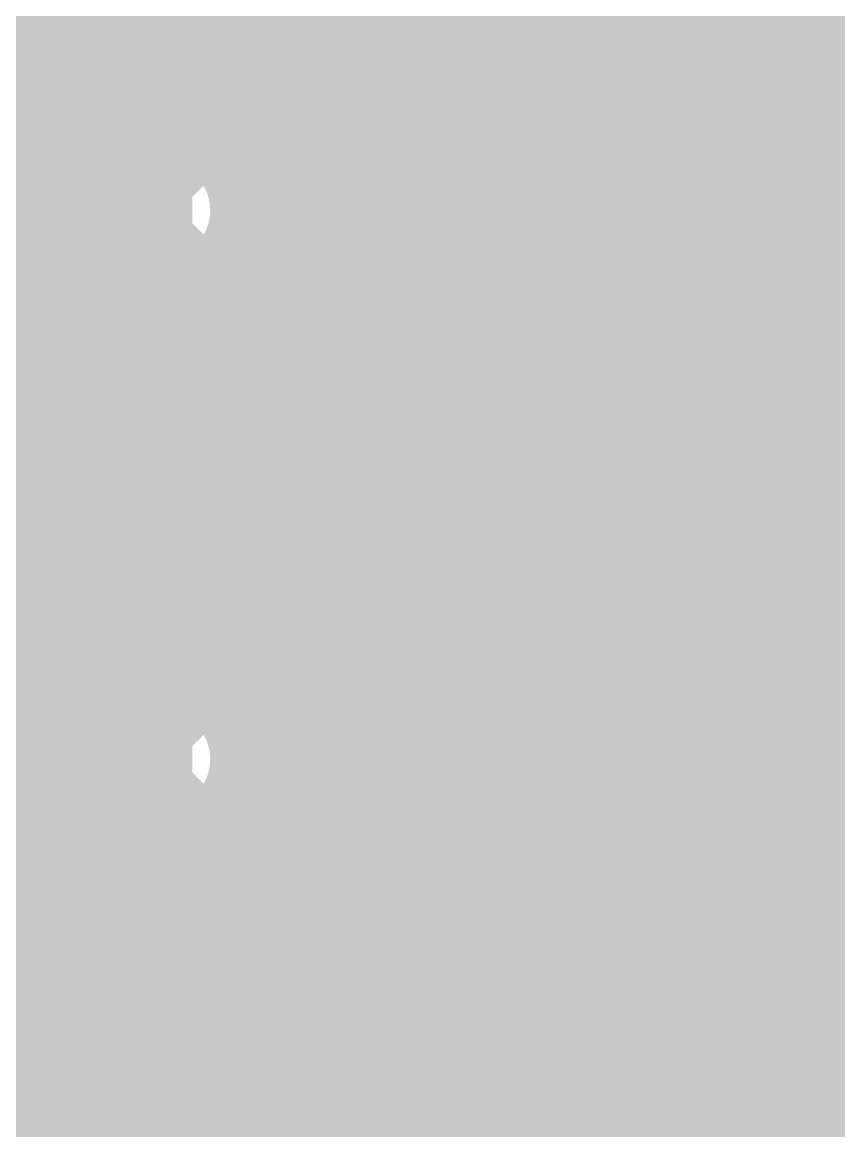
# Model space of a CAD drawing. Extents: x -3 to 92, y -53 to 125.
# Drawn here: x 31.57 to 40.06, y 78.05 to 89.59 of the extents above; entities that cross this region are included whole.
import ezdxf

# ---------------------------------------------------------------- set-up
doc = ezdxf.new("R2010")
doc.units = 0
doc.header["$MEASUREMENT"] = 0
doc.layers.get('0').update_dxf_attribs({"linetype": 'CONTINUOUS'})
for name, color, linetype in [('23-325-0_AST', 7, 'CONTINUOUS'), ('23-325-0_BOT', 7, 'CONTINUOUS'), ('23-325-0_DRD', 2, 'CONTINUOUS'), ('23-325-0_IN1', 4, 'CONTINUOUS'), ('23-325-0_IN2', 3, 'CONTINUOUS'), ('23-325-0_SMT', 10, 'CONTINUOUS'), ('23-325-0_SPT', 14, 'CONTINUOUS'), ('23-325-0_SST', 9, 'CONTINUOUS'), ('23-325-0_TOP', 12, 'CONTINUOUS'), ('THRUHOLE_TAP', 8, 'CONTINUOUS')]:
    doc.layers.add(name, color=color, linetype=linetype)

# ---------------------------------------------------------------- blocks, each defined once
blk = doc.blocks.new('ROUND_68')
at = {"const_width": 0.29972}
blk.add_lwpolyline([(-0.14986, 0, 1), (0.14986, 0, 1)], format="xyb", close=True, dxfattribs=at)
blk = doc.blocks.new('ROUND_78')
at = {"const_width": 0.29972}
blk.add_lwpolyline([(-0.14986, 0, 1), (0.14986, 0, 1)], format="xyb", close=True, dxfattribs=at)
blk = doc.blocks.new('RECTANGLE_10')
blk.add_solid([(0.508, 0.9017), (0.508, -0.9017), (-0.508, 0.9017), (-0.508, -0.9017)])
blk = doc.blocks.new('RECTANGLE_19')
blk.add_solid([(0.40005, 0.25019), (0.40005, -0.25019), (-0.40005, 0.25019), (-0.40005, -0.25019)])
blk = doc.blocks.new('RECTANGLE_48')
blk.add_solid([(0.65024, 0.44958), (0.65024, -0.44958), (-0.65024, 0.44958), (-0.65024, -0.44958)])
blk = doc.blocks.new('ROUND_84')
at = {"const_width": 0.10033}
blk.add_lwpolyline([(-0.050164, 0, 1), (0.050164, 0, 1)], format="xyb", close=True, dxfattribs=at)

msp = doc.modelspace()

# ---------------------------------------------------------------- linework, layer by layer
at = {"layer": '23-325-0_AST'}
for points, const_width in [([(31.98622, 90.67038), (32.08528, 90.67038), (32.08528, 89.66962), (31.98622, 89.66962), (31.98622, 90.67038)], 0.20066), ([(35.79622, 90.67038), (35.89528, 90.67038), (35.89528, 89.66962), (35.79622, 89.66962), (35.79622, 90.67038)], 0.20066), ([(39.0906, 89.42832), (39.0906, 90.44432), (38.97376, 90.27414)], 0.1524), ([(38.01618, 89.42832), (38.37178, 89.42832), (38.49116, 89.76614), (38.49116, 90.1065), (38.37178, 90.44432), (38.01618, 90.44432)], 0.1524), ([(38.0746, 89.42832), (38.0746, 90.44432)], 0.1524), ([(40.04818, 89.42832), (39.5732, 89.42832), (40.04818, 90.1065), (40.04818, 90.27414), (39.98976, 90.44432), (39.63416, 90.44432), (39.5732, 90.27414)], 0.1524), ([(33.0835, 89.77122), (33.0835, 89.66962), (31.6865, 89.66962), (31.6865, 89.77122)], 0.20066), ([(36.8935, 89.77122), (36.8935, 89.66962), (35.4965, 89.66962), (35.4965, 89.77122)], 0.20066), ([(39.20998, 89.42832), (38.97376, 89.42832)], 0.1524), ([(30.353, 86.233), (35.687, 86.233), (35.687, 89.027), (30.353, 89.027), (30.353, 86.233)], 0.1524), ([(38.354, 88.4936), (42.164, 88.4936), (42.164, 85.471), (37.8206, 85.471), (37.8206, 87.9602), (38.354, 88.4936)], 0.20066), ([(31.94304, 87.70366), (32.29864, 87.70366), (32.41802, 87.87384), (32.41802, 88.04148), (32.29864, 88.21166), (31.94304, 88.21166), (31.94304, 87.19566)], 0.1524), ([(33.1978, 87.70366), (33.25622, 87.87384), (33.25622, 88.04148), (33.1978, 88.21166), (32.8422, 88.21166), (32.78124, 88.04148), (32.78124, 87.87384), (32.8422, 87.70366), (33.1978, 87.70366), (33.25622, 87.53348), (33.25622, 87.36584), (33.1978, 87.19566), (32.8422, 87.19566), (32.78124, 87.36584), (32.78124, 87.53348), (32.8422, 87.70366)], 0.1524), ([(33.73882, 87.19566), (34.09442, 88.21166), (33.61944, 88.21166)], 0.1524), ([(32.24022, 87.70366), (32.41802, 87.19566)], 0.1524), ([(39.81704, 86.35238), (39.81704, 87.36838), (39.69766, 87.1982)], 0.1524), ([(39.21506, 87.36838), (39.21506, 86.52256), (39.15664, 86.35238), (38.80104, 86.35238), (38.74262, 86.52256), (38.74262, 87.36838)], 0.1524), ([(39.93642, 86.35238), (39.69766, 86.35238)], 0.1524), ([(31.6865, 84.85378), (31.6865, 84.95538), (33.0835, 84.95538), (33.0835, 84.85378)], 0.20066), ([(31.98622, 84.95538), (32.08528, 84.95538), (32.08528, 83.95462), (31.98622, 83.95462), (31.98622, 84.95538)], 0.20066), ([(35.4965, 84.85378), (35.4965, 84.95538), (36.8935, 84.95538), (36.8935, 84.85378)], 0.20066), ([(35.79622, 84.95538), (35.89528, 84.95538), (35.89528, 83.95462), (35.79622, 83.95462), (35.79622, 84.95538)], 0.20066), ([(38.5826, 83.84032), (38.5826, 84.85632), (38.46576, 84.68614)], 0.1524), ([(37.50818, 83.84032), (37.86378, 83.84032), (37.98316, 84.17814), (37.98316, 84.5185), (37.86378, 84.85632), (37.50818, 84.85632)], 0.1524), ([(37.5666, 83.84032), (37.5666, 84.85632)], 0.1524), ([(39.0652, 84.0105), (39.18458, 83.84032), (39.4208, 83.84032), (39.54018, 84.0105), (39.54018, 84.17814), (39.30396, 84.5185), (39.54018, 84.85632), (39.0652, 84.85632)], 0.1524), ([(33.0835, 84.05622), (33.0835, 83.95462), (31.6865, 83.95462), (31.6865, 84.05622)], 0.20066), ([(36.8935, 84.05622), (36.8935, 83.95462), (35.4965, 83.95462), (35.4965, 84.05622)], 0.20066), ([(38.70198, 83.84032), (38.46576, 83.84032)], 0.1524), ([(30.353, 80.518), (35.687, 80.518), (35.687, 83.312), (30.353, 83.312), (30.353, 80.518)], 0.1524), ([(38.354, 82.7786), (42.164, 82.7786), (42.164, 79.756), (37.8206, 79.756), (37.8206, 82.2452), (38.354, 82.7786)], 0.20066), ([(31.88462, 81.48066), (32.24022, 82.49666), (31.76524, 82.49666)], 0.1524), ([(33.02, 81.98866), (32.6644, 81.98866), (32.60344, 82.15884), (32.60344, 82.32648), (32.6644, 82.49666), (33.02, 82.49666), (33.07842, 82.32648), (33.07842, 82.15884), (32.8422, 81.48066)], 0.1524), ([(40.07104, 80.76438), (40.07104, 81.78038), (39.95166, 81.6102)], 0.1524), ([(39.46906, 81.78038), (39.46906, 80.93456), (39.41064, 80.76438), (39.05504, 80.76438), (38.99662, 80.93456), (38.99662, 81.78038)], 0.1524), ([(40.19042, 80.76438), (39.95166, 80.76438)], 0.1524), ([(31.6865, 79.77378), (31.6865, 79.87538), (33.0835, 79.87538), (33.0835, 79.77378)], 0.20066), ([(31.98622, 79.87538), (32.08528, 79.87538), (32.08528, 78.87462), (31.98622, 78.87462), (31.98622, 79.87538)], 0.20066), ([(35.4965, 79.77378), (35.4965, 79.87538), (36.8935, 79.87538), (36.8935, 79.77378)], 0.20066), ([(35.79622, 79.87538), (35.89528, 79.87538), (35.89528, 78.87462), (35.79622, 78.87462), (35.79622, 79.87538)], 0.20066), ([(38.5826, 78.12532), (38.5826, 79.14132), (38.46576, 78.97114)], 0.1524), ([(37.50818, 78.12532), (37.86378, 78.12532), (37.98316, 78.46314), (37.98316, 78.8035), (37.86378, 79.14132), (37.50818, 79.14132)], 0.1524), ([(37.5666, 78.12532), (37.5666, 79.14132)], 0.1524), ([(39.54018, 78.46314), (39.0652, 78.46314), (39.30396, 79.14132), (39.4208, 79.14132), (39.4208, 78.12532)], 0.1524), ([(33.0835, 78.97622), (33.0835, 78.87462), (31.6865, 78.87462), (31.6865, 78.97622)], 0.20066), ([(36.8935, 78.97622), (36.8935, 78.87462), (35.4965, 78.87462), (35.4965, 78.97622)], 0.20066), ([(30.353, 75.438), (35.687, 75.438), (35.687, 78.232), (30.353, 78.232), (30.353, 75.438)], 0.1524), ([(38.70198, 78.12532), (38.46576, 78.12532)], 0.1524)]:
    msp.add_lwpolyline(points, dxfattribs=dict(at, const_width=const_width))
at = {"layer": '23-325-0_BOT'}
for points, const_width in [([(32.131, 124.46), (32.131, 63.6524)], 0.254), ([(33.7312, 124.46), (33.7312, 62.31636)], 0.254), ([(33.9598, 124.46), (33.9598, 62.54496)], 0.254), ([(34.1884, 124.46), (34.1884, 62.77356)], 0.254), ([(34.417, 124.46), (34.417, 63.00216)], 0.254), ([(34.6456, 124.46), (34.6456, 63.23076)], 0.254), ([(34.8742, 124.46), (34.8742, 63.41364)], 0.254), ([(35.1028, 124.46), (35.1028, 63.4492)], 0.254), ([(35.3314, 124.46), (35.3314, 63.4492)], 0.254), ([(35.56, 124.46), (35.56, 63.4492)], 0.254), ([(35.7886, 124.46), (35.7886, 63.4492)], 0.254), ([(36.0172, 124.46), (36.0172, 63.4492)], 0.254), ([(37.6174, 124.46), (37.6174, 66.88074)], 0.254), ([(37.846, 124.46), (37.846, 66.92392)], 0.254), ([(38.0746, 124.46), (38.0746, 66.88074)], 0.254), ([(38.3032, 124.46), (38.3032, 66.7258)], 0.254), ([(38.5318, 124.46), (38.5318, 73.8378)], 0.254), ([(38.7604, 124.46), (38.7604, 73.99274)], 0.254), ([(38.989, 124.46), (38.989, 74.05116)], 0.254), ([(39.751, 112.903), (39.751, 74.168), (38.989, 73.406)], 0.254), ([(39.2176, 112.56772), (39.2176, 74.27976)], 0.254), ([(39.2938, 112.46866), (39.2938, 74.35596)], 0.254), ([(36.2458, 111.01578), (36.2458, 63.4492)], 0.254), ([(37.3888, 110.9599), (37.3888, 66.7258)], 0.254), ([(36.4744, 110.7313), (36.4744, 63.4492)], 0.254), ([(36.703, 110.63478), (36.703, 63.4492)], 0.254), ([(36.9316, 110.6297), (36.9316, 63.38824)], 0.254), ([(37.1602, 110.71606), (37.1602, 63.17996)], 0.254), ([(32.3596, 106.0704), (32.3596, 63.881)], 0.254), ([(31.9024, 100.24872), (31.9024, 63.4238)], 0.254), ([(31.8262, 100.14966), (31.8262, 63.373)], 0.254), ([(33.02, 93.345), (33.02, 87.63)], 0.635), ([(32.3723, 93.345), (32.3723, 87.63)], 0.254), ([(33.6677, 93.345), (33.6677, 87.63)], 0.254), ([(32.3723, 89.6112), (31.8262, 89.6112)], 0.254), ([(39.2938, 89.6112), (33.6677, 89.6112)], 0.254), ([(32.3723, 89.3826), (31.8262, 89.3826)], 0.254), ([(39.2938, 89.3826), (33.6677, 89.3826)], 0.254), ([(32.3723, 89.154), (31.8262, 89.154)], 0.254), ([(39.2938, 89.154), (33.6677, 89.154)], 0.254), ([(32.3723, 88.9254), (31.8262, 88.9254)], 0.254), ([(39.2938, 88.9254), (33.6677, 88.9254)], 0.254), ([(32.3723, 88.6968), (31.8262, 88.6968)], 0.254), ([(39.2938, 88.6968), (33.6677, 88.6968)], 0.254), ([(32.3723, 88.4682), (31.8262, 88.4682)], 0.254), ([(39.2938, 88.4682), (33.6677, 88.4682)], 0.254), ([(32.3723, 88.2396), (31.8262, 88.2396)], 0.254), ([(39.2938, 88.2396), (33.6677, 88.2396)], 0.254), ([(32.3723, 88.011), (31.8262, 88.011)], 0.254), ([(39.2938, 88.011), (33.6677, 88.011)], 0.254), ([(33.02, 87.63), (33.02, 81.915)], 0.635), ([(32.3723, 87.7824), (31.8262, 87.7824)], 0.254), ([(39.2938, 87.7824), (33.6677, 87.7824)], 0.254), ([(32.3723, 87.5538), (31.8262, 87.5538)], 0.254), ([(32.3723, 87.63), (32.3723, 81.915)], 0.254), ([(33.6677, 87.63), (33.6677, 81.915)], 0.254), ([(39.2938, 87.5538), (33.6677, 87.5538)], 0.254), ([(32.3723, 87.3252), (31.8262, 87.3252)], 0.254), ([(39.2938, 87.3252), (33.6677, 87.3252)], 0.254), ([(32.3723, 87.0966), (31.8262, 87.0966)], 0.254), ([(39.2938, 87.0966), (33.6677, 87.0966)], 0.254), ([(32.3723, 86.868), (31.8262, 86.868)], 0.254), ([(39.2938, 86.868), (33.6677, 86.868)], 0.254), ([(32.3723, 86.6394), (31.8262, 86.6394)], 0.254), ([(39.2938, 86.6394), (33.6677, 86.6394)], 0.254), ([(32.3723, 86.4108), (31.8262, 86.4108)], 0.254), ([(39.2938, 86.4108), (33.6677, 86.4108)], 0.254), ([(32.3723, 86.1822), (31.8262, 86.1822)], 0.254), ([(39.2938, 86.1822), (33.6677, 86.1822)], 0.254), ([(32.3723, 85.9536), (31.8262, 85.9536)], 0.254), ([(39.2938, 85.9536), (33.6677, 85.9536)], 0.254), ([(32.3723, 85.725), (31.8262, 85.725)], 0.254), ([(39.2938, 85.725), (33.6677, 85.725)], 0.254), ([(32.3723, 85.4964), (31.8262, 85.4964)], 0.254), ([(39.2938, 85.4964), (33.6677, 85.4964)], 0.254), ([(32.3723, 85.2678), (31.8262, 85.2678)], 0.254), ([(39.2938, 85.2678), (33.6677, 85.2678)], 0.254), ([(32.3723, 85.0392), (31.8262, 85.0392)], 0.254), ([(39.2938, 85.0392), (33.6677, 85.0392)], 0.254), ([(32.3723, 84.8106), (31.8262, 84.8106)], 0.254), ([(39.2938, 84.8106), (33.6677, 84.8106)], 0.254), ([(32.3723, 84.582), (31.8262, 84.582)], 0.254), ([(39.2938, 84.582), (33.6677, 84.582)], 0.254), ([(32.3723, 84.3534), (31.8262, 84.3534)], 0.254), ([(39.2938, 84.3534), (33.6677, 84.3534)], 0.254), ([(32.3723, 84.1248), (31.8262, 84.1248)], 0.254), ([(39.2938, 84.1248), (33.6677, 84.1248)], 0.254), ([(32.3723, 83.8962), (31.8262, 83.8962)], 0.254), ([(39.2938, 83.8962), (33.6677, 83.8962)], 0.254), ([(32.3723, 83.6676), (31.8262, 83.6676)], 0.254), ([(39.2938, 83.6676), (33.6677, 83.6676)], 0.254), ([(32.3723, 83.439), (31.8262, 83.439)], 0.254), ([(39.2938, 83.439), (33.6677, 83.439)], 0.254), ([(32.3723, 83.2104), (31.8262, 83.2104)], 0.254), ([(39.2938, 83.2104), (33.6677, 83.2104)], 0.254), ([(32.3723, 82.9818), (31.8262, 82.9818)], 0.254), ([(39.2938, 82.9818), (33.6677, 82.9818)], 0.254), ([(32.3723, 82.7532), (31.8262, 82.7532)], 0.254), ([(39.2938, 82.7532), (33.6677, 82.7532)], 0.254), ([(32.3723, 82.5246), (31.8262, 82.5246)], 0.254), ([(39.2938, 82.5246), (33.6677, 82.5246)], 0.254), ([(32.3723, 82.296), (31.8262, 82.296)], 0.254), ([(39.2938, 82.296), (33.6677, 82.296)], 0.254), ([(32.3723, 82.0674), (31.8262, 82.0674)], 0.254), ([(33.02, 81.915), (33.02, 76.835)], 0.635), ([(39.2938, 82.0674), (33.6677, 82.0674)], 0.254), ([(32.3723, 81.915), (32.3723, 76.835)], 0.254), ([(33.6677, 81.915), (33.6677, 76.835)], 0.254), ([(32.3723, 81.8388), (31.8262, 81.8388)], 0.254), ([(39.2938, 81.8388), (33.6677, 81.8388)], 0.254), ([(32.3723, 81.6102), (31.8262, 81.6102)], 0.254), ([(39.2938, 81.6102), (33.6677, 81.6102)], 0.254), ([(32.3723, 81.3816), (31.8262, 81.3816)], 0.254), ([(39.2938, 81.3816), (33.6677, 81.3816)], 0.254), ([(32.3723, 81.153), (31.8262, 81.153)], 0.254), ([(39.2938, 81.153), (33.6677, 81.153)], 0.254), ([(32.3723, 80.9244), (31.8262, 80.9244)], 0.254), ([(39.2938, 80.9244), (33.6677, 80.9244)], 0.254), ([(32.3723, 80.6958), (31.8262, 80.6958)], 0.254), ([(39.2938, 80.6958), (33.6677, 80.6958)], 0.254), ([(32.3723, 80.4672), (31.8262, 80.4672)], 0.254), ([(39.2938, 80.4672), (33.6677, 80.4672)], 0.254), ([(32.3723, 80.2386), (31.8262, 80.2386)], 0.254), ([(39.2938, 80.2386), (33.6677, 80.2386)], 0.254), ([(32.3723, 80.01), (31.8262, 80.01)], 0.254), ([(39.2938, 80.01), (33.6677, 80.01)], 0.254), ([(32.3723, 79.7814), (31.8262, 79.7814)], 0.254), ([(39.2938, 79.7814), (33.6677, 79.7814)], 0.254), ([(32.3723, 79.5528), (31.8262, 79.5528)], 0.254), ([(39.2938, 79.5528), (33.6677, 79.5528)], 0.254), ([(32.3723, 79.3242), (31.8262, 79.3242)], 0.254), ([(39.2938, 79.3242), (33.6677, 79.3242)], 0.254), ([(32.3723, 79.0956), (31.8262, 79.0956)], 0.254), ([(39.2938, 79.0956), (33.6677, 79.0956)], 0.254), ([(32.3723, 78.867), (31.8262, 78.867)], 0.254), ([(39.2938, 78.867), (33.6677, 78.867)], 0.254), ([(32.3723, 78.6384), (31.8262, 78.6384)], 0.254), ([(39.2938, 78.6384), (33.6677, 78.6384)], 0.254), ([(32.3723, 78.4098), (31.8262, 78.4098)], 0.254), ([(39.2938, 78.4098), (33.6677, 78.4098)], 0.254), ([(32.3723, 78.1812), (31.8262, 78.1812)], 0.254), ([(39.2938, 78.1812), (33.6677, 78.1812)], 0.254), ([(32.3723, 77.9526), (31.8262, 77.9526)], 0.254), ([(39.2938, 77.9526), (33.6677, 77.9526)], 0.254)]:
    msp.add_lwpolyline(points, dxfattribs=dict(at, const_width=const_width))
at = {"layer": '23-325-0_DRD', "const_width": 0.254}
for points in [[(33.655, 88.265), (32.385, 86.995)], [(33.655, 86.995), (32.385, 88.265)], [(33.655, 88.265), (32.385, 86.995)], [(33.655, 86.995), (32.385, 88.265)], [(33.655, 82.55), (32.385, 81.28)], [(33.655, 81.28), (32.385, 82.55)], [(33.655, 82.55), (32.385, 81.28)], [(33.655, 81.28), (32.385, 82.55)]]:
    msp.add_lwpolyline(points, dxfattribs=at)
at = {"layer": '23-325-0_IN1', "const_width": 0.254}
for points in [[(33.9344, 124.46), (33.9344, 47.9552)], [(34.163, 124.46), (34.163, 47.9552)], [(35.7632, 124.46), (35.7632, 62.90818)], [(37.592, 124.46), (37.592, 66.87058)], [(37.8206, 124.46), (37.8206, 66.92392)], [(38.0492, 124.46), (38.0492, 66.8909)], [(35.5346, 112.48898), (35.5346, 62.92342)], [(35.9918, 112.46866), (35.9918, 62.8523)], [(39.4208, 112.36706), (39.4208, 73.8632)], [(34.3916, 112.31372), (34.3916, 62.23)], [(39.6494, 112.2807), (39.6494, 51.0032)], [(39.878, 112.28578), (39.878, 51.0032)], [(35.306, 112.14608), (35.306, 62.90056)], [(38.2778, 112.21466), (38.2778, 66.7512)], [(39.1922, 112.21466), (39.1922, 74.0029)], [(34.6202, 112.09782), (34.6202, 62.5348)], [(34.8488, 112.02416), (34.8488, 62.71768)], [(35.0774, 112.03686), (35.0774, 62.83452)], [(38.5064, 112.06226), (38.5064, 73.80986)], [(38.735, 112.01908), (38.735, 73.98258)], [(38.9636, 112.06226), (38.9636, 74.03592)], [(36.2204, 111.09198), (36.2204, 62.74816)], [(37.3634, 110.91672), (37.3634, 66.69786)], [(36.449, 110.74908), (36.449, 62.58306)], [(36.6776, 110.63986), (36.6776, 62.31636)], [(36.9062, 110.62716), (36.9062, 62.18174)], [(37.1348, 110.70082), (37.1348, 62.5094)], [(33.7058, 108.8009), (33.7058, 47.9552)], [(40.1066, 108.88472), (40.1066, 51.0032)], [(32.3342, 106.09326), (32.3342, 47.9552)], [(32.1056, 105.50398), (32.1056, 47.9552)], [(31.877, 100.21062), (31.877, 47.93742)], [(31.6484, 100.02012), (31.6484, 52.53228)], [(32.5628, 92.91066), (32.5628, 88.0618)], [(33.4772, 92.91066), (33.4772, 88.0618)], [(32.7914, 92.75826), (32.7914, 88.21674)], [(33.2486, 92.75826), (33.2486, 88.21674)], [(33.02, 92.71508), (33.02, 88.25992)], [(58.56478, 89.6112), (31.26994, 89.6112)], [(58.45048, 89.3826), (31.3563, 89.3826)], [(58.38444, 89.154), (31.35122, 89.154)], [(58.35904, 88.9254), (31.2547, 88.9254)], [(58.37428, 88.6968), (30.97022, 88.6968)], [(58.4327, 88.4682), (28.33624, 88.4682)], [(32.85998, 88.2396), (28.4861, 88.2396)], [(58.5343, 88.2396), (33.17748, 88.2396)], [(32.51708, 88.011), (28.58008, 88.011)], [(58.6994, 88.011), (33.52038, 88.011)], [(32.40786, 87.7824), (28.6258, 87.7824)], [(58.96864, 87.7824), (33.6296, 87.7824)], [(32.39516, 87.5538), (28.63342, 87.5538)], [(58.35904, 87.5538), (33.64484, 87.5538)], [(32.46882, 87.3252), (28.6004, 87.3252)], [(58.35904, 87.3252), (33.57118, 87.3252)], [(32.68472, 87.0966), (28.5242, 87.0966)], [(32.5628, 87.19566), (32.5628, 82.3468)], [(58.35904, 87.0966), (33.35528, 87.0966)], [(33.4772, 87.19566), (33.4772, 82.3468)], [(32.7914, 87.04326), (32.7914, 82.50174)], [(33.02, 87.00008), (33.02, 82.54492)], [(33.2486, 87.04326), (33.2486, 82.50174)], [(55.12562, 86.868), (28.39466, 86.868)], [(54.93512, 86.6394), (28.19146, 86.6394)], [(54.87162, 86.4108), (27.83586, 86.4108)], [(54.89448, 86.1822), (17.49552, 86.1822)], [(55.0164, 85.9536), (17.37106, 85.9536)], [(58.35904, 85.725), (-2.413, 85.725)], [(58.35904, 85.4964), (-2.413, 85.4964)], [(58.35904, 85.2678), (-2.413, 85.2678)], [(72.42302, 85.0392), (-2.413, 85.0392)], [(72.26554, 84.8106), (28.85186, 84.8106)], [(72.19696, 84.582), (29.02458, 84.582)], [(72.19188, 84.3534), (29.07792, 84.3534)], [(62.53226, 84.1248), (29.0449, 84.1248)], [(62.3951, 83.8962), (28.9052, 83.8962)], [(62.36208, 83.6676), (6.5913, 83.6676)], [(62.41542, 83.439), (6.58622, 83.439)], [(62.5856, 83.2104), (27.60726, 83.2104)], [(62.65926, 82.9818), (28.10002, 82.9818)], [(62.5221, 82.7532), (28.33624, 82.7532)], [(32.85998, 82.5246), (28.4861, 82.5246)], [(62.48908, 82.5246), (33.17748, 82.5246)], [(32.51708, 82.296), (28.58008, 82.296)], [(62.54242, 82.296), (33.52038, 82.296)], [(32.40786, 82.0674), (28.6258, 82.0674)], [(62.7126, 82.0674), (33.6296, 82.0674)], [(32.39516, 81.8388), (28.63342, 81.8388)], [(62.9539, 81.8388), (33.64484, 81.8388)], [(32.46882, 81.6102), (28.6004, 81.6102)], [(62.71006, 81.6102), (33.57118, 81.6102)], [(32.5628, 81.48066), (32.5628, 77.2668)], [(33.4772, 81.48066), (33.4772, 77.2668)], [(32.68472, 81.3816), (28.5242, 81.3816)], [(32.7914, 81.32826), (32.7914, 77.42174)], [(33.2486, 81.32826), (33.2486, 77.42174)], [(44.79798, 81.3816), (33.35528, 81.3816)], [(33.02, 81.28508), (33.02, 77.46492)], [(44.45508, 81.153), (28.39466, 81.153)], [(44.34586, 80.9244), (28.19146, 80.9244)], [(44.33316, 80.6958), (27.83586, 80.6958)], [(44.40682, 80.4672), (17.62252, 80.4672)], [(44.62272, 80.2386), (17.49806, 80.2386)], [(72.47636, 80.01), (-2.413, 80.01)], [(72.29094, 79.7814), (-2.413, 79.7814)], [(72.20458, 79.5528), (-2.413, 79.5528)], [(70.12178, 79.3242), (8.6868, 79.3242)], [(69.8373, 79.0956), (30.38348, 79.0956)], [(69.74078, 78.867), (30.72638, 78.867)], [(69.7357, 78.6384), (30.8356, 78.6384)], [(69.82206, 78.4098), (30.85084, 78.4098)], [(70.0659, 78.1812), (30.77718, 78.1812)], [(53.9496, 77.9526), (30.56128, 77.9526)]]:
    msp.add_lwpolyline(points, dxfattribs=at)
for points in [[(33.02, 88.25992, 0.4142136), (32.39008, 87.63)], [(33.02, 88.25992, 0.4142136), (32.39008, 87.63)], [(33.64992, 87.63, 0.4142136), (33.02, 88.25992)], [(33.64992, 87.63, 0.4142136), (33.02, 88.25992)], [(32.39008, 87.63, 0.4142136), (33.02, 87.00008)], [(32.39008, 87.63, 0.4142136), (33.02, 87.00008)], [(33.02, 87.00008, 0.4142136), (33.64992, 87.63)], [(33.02, 87.00008, 0.4142136), (33.64992, 87.63)], [(33.02, 82.54492, 0.4142136), (32.39008, 81.915)], [(33.02, 82.54492, 0.4142136), (32.39008, 81.915)], [(33.64992, 81.915, 0.4142136), (33.02, 82.54492)], [(33.64992, 81.915, 0.4142136), (33.02, 82.54492)], [(32.39008, 81.915, 0.4142136), (33.02, 81.28508)], [(32.39008, 81.915, 0.4142136), (33.02, 81.28508)], [(33.02, 81.28508, 0.4142136), (33.64992, 81.915)], [(33.02, 81.28508, 0.4142136), (33.64992, 81.915)]]:
    msp.add_lwpolyline(points, format="xyb", dxfattribs=at)
at = {"layer": '23-325-0_SST'}
for points, const_width in [([(39.85006, 89.78138), (39.85006, 88.93556), (39.79164, 88.76538), (39.43604, 88.76538), (39.37762, 88.93556), (39.37762, 89.78138)], 0.1524), ([(30.353, 86.233), (30.353, 89.027), (35.687, 89.027), (35.687, 86.233), (30.353, 86.233)], 0.1524), ([(36.58616, 88.65616), (36.58616, 88.33358)], 0.1524), ([(36.72332, 88.66378), (36.72332, 88.32596)], 0.1524), ([(36.83254, 88.55456), (36.49472, 88.55456)], 0.1524), ([(36.82492, 88.4174), (36.50234, 88.4174)], 0.1524), ([(38.354, 88.4936), (42.164, 88.4936), (42.164, 85.471), (37.8206, 85.471), (37.8206, 87.9602), (38.354, 88.4936)], 0.20066), ([(32.07004, 85.57006), (32.42564, 85.57006), (32.54502, 85.7377), (32.54502, 85.90788), (32.42564, 86.07806), (32.07004, 86.07806), (32.07004, 85.06206)], 0.1524), ([(33.3248, 85.57006), (33.38322, 85.7377), (33.38322, 85.90788), (33.3248, 86.07806), (32.9692, 86.07806), (32.90824, 85.90788), (32.90824, 85.7377), (32.9692, 85.57006), (33.3248, 85.57006), (33.38322, 85.39988), (33.38322, 85.2297), (33.3248, 85.06206), (32.9692, 85.06206), (32.90824, 85.2297), (32.90824, 85.39988), (32.9692, 85.57006)], 0.1524), ([(33.86582, 85.06206), (34.22142, 86.07806), (33.74644, 86.07806)], 0.1524), ([(32.36722, 85.57006), (32.54502, 85.06206)], 0.1524), ([(39.02202, 84.24926), (39.02202, 85.26526), (38.90518, 85.09508)], 0.1524), ([(37.9476, 84.24926), (38.3032, 84.24926), (38.42258, 84.58708), (38.42258, 84.9249), (38.3032, 85.26526), (37.9476, 85.26526)], 0.1524), ([(38.00602, 84.24926), (38.00602, 85.26526)], 0.1524), ([(39.50462, 84.4169), (39.624, 84.24926), (39.86022, 84.24926), (39.9796, 84.4169), (39.9796, 84.58708), (39.74338, 84.9249), (39.9796, 85.26526), (39.50462, 85.26526)], 0.1524), ([(33.0835, 84.85378), (33.0835, 84.95538), (31.6865, 84.95538), (31.6865, 84.85378)], 0.1524), ([(31.98622, 84.95538), (32.08528, 84.95538), (32.08528, 83.95462), (31.98622, 83.95462), (31.98622, 84.95538)], 0.1524), ([(36.8935, 84.85378), (36.8935, 84.95538), (35.4965, 84.95538), (35.4965, 84.85378)], 0.1524), ([(35.79622, 84.95538), (35.89528, 84.95538), (35.89528, 83.95462), (35.79622, 83.95462), (35.79622, 84.95538)], 0.1524), ([(39.1414, 84.24926), (38.90518, 84.24926)], 0.1524), ([(31.6865, 84.05622), (31.6865, 83.95462), (33.0835, 83.95462), (33.0835, 84.05622)], 0.1524), ([(35.4965, 84.05622), (35.4965, 83.95462), (36.8935, 83.95462), (36.8935, 84.05622)], 0.1524), ([(37.15004, 83.41106), (37.50564, 83.41106), (37.62502, 83.5787), (37.62502, 83.74888), (37.50564, 83.91906), (37.15004, 83.91906), (37.15004, 82.90306)], 0.1524), ([(38.10762, 82.90306), (38.46322, 83.91906), (37.98824, 83.91906)], 0.1524), ([(39.243, 83.41106), (38.8874, 83.41106), (38.82644, 83.5787), (38.82644, 83.74888), (38.8874, 83.91906), (39.243, 83.91906), (39.30142, 83.74888), (39.30142, 83.5787), (39.0652, 82.90306)], 0.1524), ([(40.48506, 83.93938), (40.48506, 83.09356), (40.42664, 82.92338), (40.07104, 82.92338), (40.01262, 83.09356), (40.01262, 83.93938)], 0.1524), ([(37.44722, 83.41106), (37.62502, 82.90306)], 0.1524), ([(30.353, 80.518), (30.353, 83.312), (35.687, 83.312), (35.687, 80.518), (30.353, 80.518)], 0.1524), ([(36.58616, 82.94116), (36.58616, 82.61858)], 0.1524), ([(36.72332, 82.94878), (36.72332, 82.61096)], 0.1524), ([(36.83254, 82.83956), (36.49472, 82.83956)], 0.1524), ([(38.354, 82.7786), (42.164, 82.7786), (42.164, 79.756), (37.8206, 79.756), (37.8206, 82.2452), (38.354, 82.7786)], 0.20066), ([(36.82492, 82.7024), (36.50234, 82.7024)], 0.1524), ([(33.0835, 79.77378), (33.0835, 79.87538), (31.6865, 79.87538), (31.6865, 79.77378)], 0.1524), ([(31.98622, 79.87538), (32.08528, 79.87538), (32.08528, 78.87462), (31.98622, 78.87462), (31.98622, 79.87538)], 0.1524), ([(36.8935, 79.77378), (36.8935, 79.87538), (35.4965, 79.87538), (35.4965, 79.77378)], 0.1524), ([(35.79622, 79.87538), (35.89528, 79.87538), (35.89528, 78.87462), (35.79622, 78.87462), (35.79622, 79.87538)], 0.1524), ([(39.02202, 78.40726), (39.02202, 79.42326), (38.90518, 79.25308)], 0.1524), ([(37.9476, 78.40726), (38.3032, 78.40726), (38.42258, 78.74508), (38.42258, 79.0829), (38.3032, 79.42326), (37.9476, 79.42326)], 0.1524), ([(38.00602, 78.40726), (38.00602, 79.42326)], 0.1524), ([(39.9796, 78.74508), (39.50462, 78.74508), (39.74338, 79.42326), (39.86022, 79.42326), (39.86022, 78.40726)], 0.1524), ([(31.6865, 78.97622), (31.6865, 78.87462), (33.0835, 78.87462), (33.0835, 78.97622)], 0.1524), ([(35.4965, 78.97622), (35.4965, 78.87462), (36.8935, 78.87462), (36.8935, 78.97622)], 0.1524), ([(39.1414, 78.40726), (38.90518, 78.40726)], 0.1524), ([(30.353, 75.438), (30.353, 78.232), (35.687, 78.232), (35.687, 75.438), (30.353, 75.438)], 0.1524)]:
    msp.add_lwpolyline(points, dxfattribs=dict(at, const_width=const_width))
at = {"layer": '23-325-0_SST', "const_width": 0.1524}
for points in [[(36.6649, 88.67394, 0.4142136), (36.48456, 88.4936)], [(36.8427, 88.4936, 0.4142136), (36.6649, 88.6714)], [(36.48456, 88.4936, 0.4142136), (36.6649, 88.31326)], [(36.6649, 88.3158, 0.4142136), (36.8427, 88.4936)], [(36.6649, 82.95894, 0.4142136), (36.48456, 82.7786)], [(36.8427, 82.7786, 0.4142136), (36.6649, 82.9564)], [(36.48456, 82.7786, 0.4142136), (36.6649, 82.59826)], [(36.6649, 82.6008, 0.4142136), (36.8427, 82.7786)]]:
    msp.add_lwpolyline(points, format="xyb", dxfattribs=at)
at = {"layer": '23-325-0_TOP'}
for points, const_width in [([(33.38576, 90.17), (32.49676, 89.281), (30.734, 89.281), (28.829, 89.281), (28.194, 89.916), (12.065, 89.916), (9.36498, 92.61602), (9.36498, 92.71)], 0.635), ([(30.734, 89.281), (32.49676, 89.281), (33.38576, 90.17)], 0.635), ([(37.19576, 84.455), (37.846, 84.455), (37.846, 90.17), (37.19576, 90.17)], 0.254), ([(31.3436, 87.63), (33.02, 87.63)], 0.635), ([(33.02, 87.63), (31.3436, 87.63)], 0.635), ([(34.6964, 87.63), (31.5214, 84.455), (31.38424, 84.455)], 0.635), ([(36.8554, 87.63), (34.6964, 87.63)], 0.635), ([(33.14446, 86.995), (31.23438, 85.08492)], 0.254), ([(33.02, 86.9823), (32.1818, 86.9823)], 0.254), ([(32.1818, 86.9823), (32.1818, 86.3981)], 0.254), ([(32.3342, 86.9823), (32.3342, 86.1822)], 0.254), ([(32.5628, 86.9823), (32.5628, 86.4108)], 0.254), ([(32.7914, 86.9823), (32.7914, 86.6394)], 0.254), ([(33.02, 86.9823), (33.02, 86.868)], 0.254), ([(33.01746, 86.868), (32.1818, 86.868)], 0.254), ([(32.78886, 86.6394), (32.1818, 86.6394)], 0.254), ([(35.19424, 84.455), (35.19424, 85.23224), (36.322, 86.36), (36.8554, 86.36)], 0.635), ([(32.56026, 86.4108), (27.83586, 86.4108)], 0.254), ([(32.1818, 86.3981), (30.5054, 86.3981)], 0.254), ([(31.6484, 86.3981), (31.6484, 85.4964)], 0.254), ([(31.877, 86.3981), (31.877, 85.725)], 0.254), ([(32.1056, 86.3981), (32.1056, 85.9536)], 0.254), ([(32.33166, 86.1822), (23.96236, 86.1822)], 0.254), ([(32.10306, 85.9536), (23.73376, 85.9536)], 0.254), ([(31.87446, 85.725), (16.19504, 85.725)], 0.254), ([(31.64586, 85.4964), (16.19504, 85.4964)], 0.254), ([(33.38576, 84.455), (33.38576, 84.31276), (32.512, 83.439), (29.337, 83.439)], 0.635), ([(35.19424, 84.455), (33.38576, 84.455)], 0.635), ([(37.19576, 79.375), (37.846, 79.375), (37.846, 84.455), (37.19576, 84.455)], 0.254), ([(31.3436, 81.915), (33.02, 81.915)], 0.635), ([(33.02, 81.915), (31.3436, 81.915)], 0.635), ([(31.38424, 79.375), (31.877, 79.375), (34.417, 81.915), (34.6964, 81.915)], 0.635), ([(36.8554, 81.915), (34.6964, 81.915)], 0.635), ([(32.85236, 81.2673), (31.60776, 80.0227)], 0.254), ([(32.85236, 81.2673), (32.1818, 81.2673)], 0.254), ([(32.1818, 81.2673), (32.1818, 80.6831)], 0.254), ([(32.85236, 81.2673), (32.1818, 81.2673)], 0.254), ([(32.3342, 81.2673), (32.3342, 80.7466)], 0.254), ([(32.5628, 81.2673), (32.5628, 80.9752)], 0.254), ([(32.7914, 81.2673), (32.7914, 81.2038)], 0.254), ([(32.73806, 81.153), (32.1818, 81.153)], 0.254), ([(32.50946, 80.9244), (32.1818, 80.9244)], 0.254), ([(9.36498, 80.645), (9.398, 80.645), (11.557, 78.486), (30.226, 78.486), (32.258, 78.486), (33.147, 79.375), (33.38576, 79.375)], 0.635), ([(35.19424, 79.375), (35.19424, 79.89824), (35.941, 80.645), (36.8554, 80.645)], 0.635), ([(32.28086, 80.6958), (27.83586, 80.6958)], 0.254), ([(32.1818, 80.6831), (30.5054, 80.6831)], 0.254), ([(31.6484, 80.6831), (31.6484, 80.0608)], 0.254), ([(31.877, 80.6831), (31.877, 80.2894)], 0.254), ([(32.1056, 80.6831), (32.1056, 80.518)], 0.254), ([(32.05226, 80.4672), (23.96236, 80.4672)], 0.254), ([(31.82366, 80.2386), (23.73376, 80.2386)], 0.254), ([(31.60776, 80.0227), (31.38424, 80.0227)], 0.254), ([(33.38576, 79.375), (33.147, 79.375), (32.258, 78.486), (30.226, 78.486)], 0.635), ([(35.19424, 79.375), (33.38576, 79.375)], 0.635), ([(37.19576, 73.66), (37.846, 73.66), (37.846, 79.375), (37.19576, 79.375)], 0.254)]:
    msp.add_lwpolyline(points, dxfattribs=dict(at, const_width=const_width))
at = {"layer": '23-325-0_TOP', "const_width": 0.254}
msp.add_lwpolyline([(33.02, 86.9823, 0.048424), (33.14458, 86.99439)], format="xyb", dxfattribs=at)

# ---------------------------------------------------------------- block references
at = {"layer": '23-325-0_BOT'}
for name, p in [('ROUND_68', (33.02, 87.63)), ('ROUND_78', (33.02, 81.915))]:
    msp.add_blockref(name, p, dxfattribs=at)
at = {"layer": '23-325-0_IN1'}
for p in [(33.02, 87.63), (33.02, 81.915)]:
    msp.add_blockref('ROUND_78', p, dxfattribs=at)
at = {"layer": '23-325-0_IN2'}
for name, p in [('ROUND_68', (33.02, 87.63)), ('ROUND_78', (33.02, 81.915))]:
    msp.add_blockref(name, p, dxfattribs=at)
at = {"layer": '23-325-0_SMT'}
for name, p in [('RECTANGLE_10', (31.3436, 87.63)), ('RECTANGLE_10', (34.6964, 87.63)), ('RECTANGLE_48', (36.8554, 87.63)), ('RECTANGLE_48', (36.8554, 86.36)), ('RECTANGLE_19', (31.38424, 84.455)), ('RECTANGLE_19', (33.38576, 84.455)), ('RECTANGLE_19', (35.19424, 84.455)), ('RECTANGLE_19', (37.19576, 84.455)), ('RECTANGLE_10', (31.3436, 81.915)), ('RECTANGLE_10', (34.6964, 81.915)), ('RECTANGLE_48', (36.8554, 81.915)), ('RECTANGLE_48', (36.8554, 80.645)), ('RECTANGLE_19', (31.38424, 79.375)), ('RECTANGLE_19', (33.38576, 79.375)), ('RECTANGLE_19', (35.19424, 79.375)), ('RECTANGLE_19', (37.19576, 79.375))]:
    msp.add_blockref(name, p, dxfattribs=at)
at = {"layer": '23-325-0_SPT'}
for name, p in [('RECTANGLE_10', (31.3436, 87.63)), ('RECTANGLE_10', (34.6964, 87.63)), ('RECTANGLE_48', (36.8554, 87.63)), ('RECTANGLE_48', (36.8554, 86.36)), ('RECTANGLE_19', (31.38424, 84.455)), ('RECTANGLE_19', (33.38576, 84.455)), ('RECTANGLE_19', (35.19424, 84.455)), ('RECTANGLE_19', (37.19576, 84.455)), ('RECTANGLE_10', (31.3436, 81.915)), ('RECTANGLE_10', (34.6964, 81.915)), ('RECTANGLE_48', (36.8554, 81.915)), ('RECTANGLE_48', (36.8554, 80.645)), ('RECTANGLE_19', (31.38424, 79.375)), ('RECTANGLE_19', (33.38576, 79.375)), ('RECTANGLE_19', (35.19424, 79.375)), ('RECTANGLE_19', (37.19576, 79.375))]:
    msp.add_blockref(name, p, dxfattribs=at)
at = {"layer": '23-325-0_TOP'}
for name, p in [('RECTANGLE_10', (31.3436, 87.63)), ('RECTANGLE_10', (34.6964, 87.63)), ('RECTANGLE_48', (36.8554, 87.63)), ('ROUND_68', (33.02, 87.63)), ('RECTANGLE_48', (36.8554, 86.36)), ('RECTANGLE_19', (31.38424, 84.455)), ('RECTANGLE_19', (33.38576, 84.455)), ('RECTANGLE_19', (35.19424, 84.455)), ('RECTANGLE_19', (37.19576, 84.455)), ('RECTANGLE_10', (31.3436, 81.915)), ('RECTANGLE_10', (34.6964, 81.915)), ('RECTANGLE_48', (36.8554, 81.915)), ('ROUND_68', (33.02, 81.915)), ('RECTANGLE_48', (36.8554, 80.645)), ('RECTANGLE_19', (31.38424, 79.375)), ('RECTANGLE_19', (33.38576, 79.375)), ('RECTANGLE_19', (35.19424, 79.375)), ('RECTANGLE_19', (37.19576, 79.375))]:
    msp.add_blockref(name, p, dxfattribs=at)
at = {"layer": 'THRUHOLE_TAP'}
for p in [(33.02, 87.63), (33.02, 81.915)]:
    msp.add_blockref('ROUND_84', p, dxfattribs=at)

doc.saveas('drawing.dxf')
